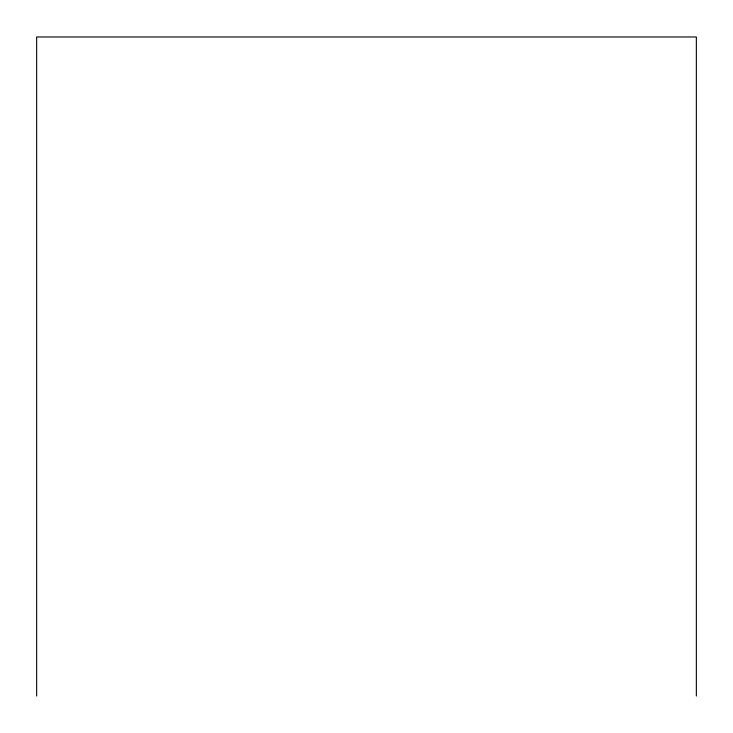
<?xml version="1.0" encoding="UTF-8"?>
<svg xmlns="http://www.w3.org/2000/svg" width="733" height="733" viewBox="0 0 733 733"><rect width="100%" height="100%" fill="white"/><g stroke="black" fill="none" stroke-linecap="round" stroke-linejoin="round"><path stroke-width="1.1" d="M696.35 696.02L696.35 36.98L36.65 36.98L36.65 696.02"/></g></svg>
